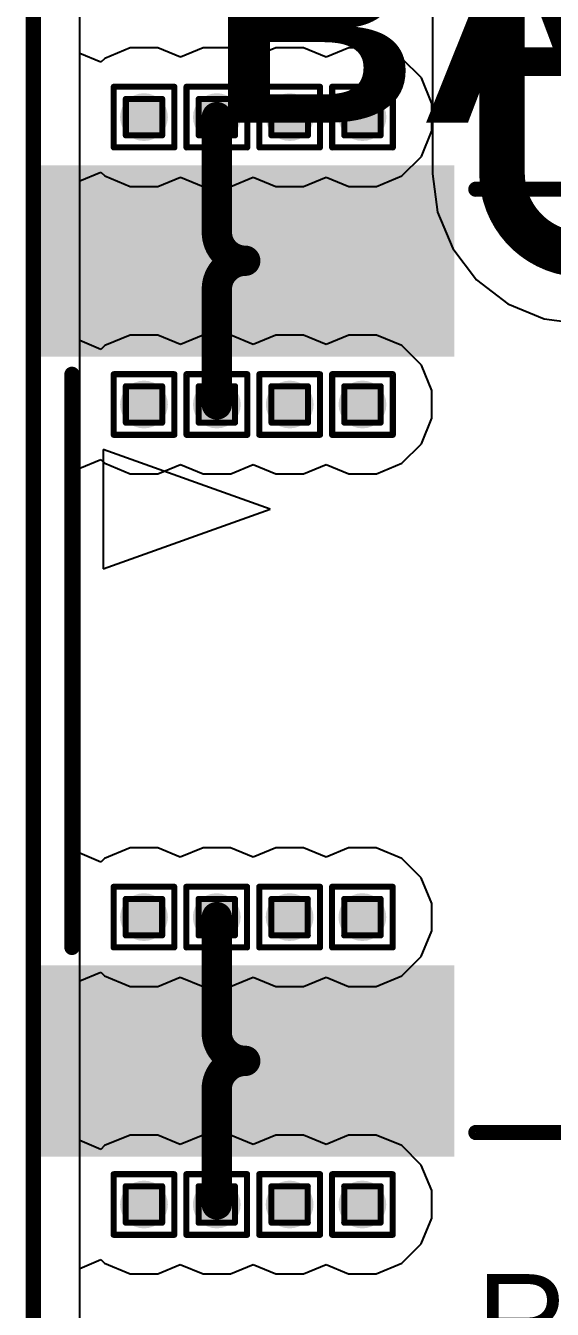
# Model space of a CAD drawing. Header units: inches. Extents: x -12 to 5357, y -8 to 5291.
# Drawn here: x -4.06 to 0.35, y 33.01 to 43.76 of the extents above; entities that cross this region are included whole.
import ezdxf

# ---------------------------------------------------------------- set-up
doc = ezdxf.new("R2010")
doc.units = ezdxf.units.IN
for name, color, linetype in [('Board Outline', 216, 'Continuous'), ('Bottom Layer', 5, 'Continuous'), ('Drill Drawing', 1, 'Continuous'), ('Ground', 16, 'Continuous'), ('Power', 76, 'Continuous'), ('Top Layer', 1, 'Continuous'), ('Top Overlay', 2, 'Continuous'), ('Top Paste', 8, 'Continuous'), ('Top Solder', 216, 'Continuous'), ('Via Holes', 16, 'Continuous')]:
    doc.layers.add(name, color=color, linetype=linetype)
doc.styles.add('Arial', font='', dxfattribs={"height": 0.2})
doc.styles.add('Arial Black_Bold', font='', dxfattribs={"height": 0.2})
doc.styles.get('Arial').set_extended_font_data('Arial')
doc.styles.get('Arial Black_Bold').set_extended_font_data('Arial Black', bold=True)

# ---------------------------------------------------------------- blocks, each defined once
blk = doc.blocks.new('S2B_PH_SM4_TB_LF__SN__73')
at = {"layer": 'Top Layer'}
for points in [[(-1.5, 4.825), (-0.5, 4.825), (-0.5, 1.025), (-1.5, 1.025)], [(0.5, 4.825), (1.5, 4.825), (1.5, 1.025), (0.5, 1.025)], [(-4.1, -1.225), (-2.6, -1.225), (-2.6, -4.625), (-4.1, -4.625)], [(2.6, -1.225), (4.1, -1.225), (4.1, -4.625), (2.6, -4.625)]]:
    blk.add_hatch(color=1, dxfattribs=at).paths.add_polyline_path(points)
at = {"layer": 'Top Paste'}
for points in [[(-1.5, 4.825), (-0.5, 4.825), (-0.5, 1.025), (-1.5, 1.025)], [(0.5, 4.825), (1.5, 4.825), (1.5, 1.025), (0.5, 1.025)], [(-4.1, -1.225), (-2.6, -1.225), (-2.6, -4.625), (-4.1, -4.625)], [(2.6, -1.225), (4.1, -1.225), (4.1, -4.625), (2.6, -4.625)]]:
    blk.add_hatch(color=8, dxfattribs=at).paths.add_polyline_path(points)
at = {"layer": 'Top Solder'}
for points in [[(-1.551, 4.876), (-0.449, 4.876), (-0.449, 0.974), (-1.551, 0.974)], [(0.449, 4.876), (1.551, 4.876), (1.551, 0.974), (0.449, 0.974)], [(-4.151, -1.174), (-2.549, -1.174), (-2.549, -4.676), (-4.151, -4.676)], [(2.549, -1.174), (4.151, -1.174), (4.151, -4.676), (2.549, -4.676)]]:
    blk.add_hatch(color=216, dxfattribs=at).paths.add_polyline_path(points)
at = {"layer": 'Top Overlay'}
for p, q in [((-1.27, -2.715), (-1.77, -4.115)), ((-0.77, -4.115), (-1.27, -2.715)), ((-1.77, -4.115), (-0.77, -4.115))]:
    blk.add_line(p, q, dxfattribs=at)
at = {"layer": 'Top Overlay', "const_width": 0.127}
for points in [[(-3.95, -0.994), (-3.95, 3.225)], [(-3, 3.224), (-3.95, 3.224)], [(-3, 1.649), (-3, 3.224)], [(3, 1.65), (3, 3.225)], [(3.95, 3.225), (3, 3.225)], [(3.95, -0.994), (3.95, 3.225)], [(-1.732, 1.649), (-3, 1.649)], [(0.269, 1.65), (-0.269, 1.65)], [(3, 1.65), (1.731, 1.65)], [(2.4, -4.375), (-2.4, -4.375)]]:
    blk.add_lwpolyline(points, dxfattribs=at)
at = {"layer": 'Top Overlay', "const_width": 0.0635}
for points in [[(-3.982, 3.225, 1), (-3.918, 3.225, 1)], [(-3.981, 3.224, 1), (-3.918, 3.224, 1)], [(-3.031, 3.224, 1), (-2.968, 3.224, 1)], [(-3.031, 3.224, 1), (-2.968, 3.224, 1)], [(2.968, 3.225, 1), (3.032, 3.225, 1)], [(2.968, 3.225, 1), (3.032, 3.225, 1)], [(3.918, 3.225, 1), (3.982, 3.225, 1)], [(3.918, 3.225, 1), (3.982, 3.225, 1)], [(-3.031, 1.649, 1), (-2.968, 1.649, 1)], [(-3.031, 1.649, 1), (-2.968, 1.649, 1)], [(-1.764, 1.649, 1), (-1.701, 1.649, 1)], [(-0.301, 1.65, 1), (-0.237, 1.65, 1)], [(0.237, 1.65, 1), (0.301, 1.65, 1)], [(1.699, 1.65, 1), (1.763, 1.65, 1)], [(2.968, 1.65, 1), (3.032, 1.65, 1)], [(2.968, 1.65, 1), (3.032, 1.65, 1)], [(-3.982, -0.994, 1), (-3.918, -0.994, 1)], [(3.918, -0.994, 1), (3.982, -0.994, 1)], [(-2.432, -4.375, 1), (-2.368, -4.375, 1)], [(2.368, -4.375, 1), (2.432, -4.375, 1)]]:
    blk.add_lwpolyline(points, format="xyb", close=True, dxfattribs=at)

msp = doc.modelspace()

# ---------------------------------------------------------------- hatches: boundary and pattern name
at = {"layer": 'Bottom Layer'}
h = msp.add_hatch(color=5, dxfattribs=at)
edge = h.paths.add_edge_path()
edge.add_arc((-3.073, 42.997), 0.2, 0, 360)
h = msp.add_hatch(color=5, dxfattribs=at)
edge = h.paths.add_edge_path()
edge.add_arc((-2.463, 42.997), 0.2, 0, 360)
h = msp.add_hatch(color=5, dxfattribs=at)
edge = h.paths.add_edge_path()
edge.add_arc((-1.853, 42.997), 0.2, 0, 360)
h = msp.add_hatch(color=5, dxfattribs=at)
edge = h.paths.add_edge_path()
edge.add_arc((-1.244, 42.997), 0.2, 0, 360)
h = msp.add_hatch(color=5, dxfattribs=at)
edge = h.paths.add_edge_path()
edge.add_arc((-3.073, 40.59), 0.2, 0, 360)
h = msp.add_hatch(color=5, dxfattribs=at)
edge = h.paths.add_edge_path()
edge.add_arc((-2.463, 40.59), 0.2, 0, 360)
h = msp.add_hatch(color=5, dxfattribs=at)
edge = h.paths.add_edge_path()
edge.add_arc((-1.853, 40.59), 0.2, 0, 360)
h = msp.add_hatch(color=5, dxfattribs=at)
edge = h.paths.add_edge_path()
edge.add_arc((-1.244, 40.59), 0.2, 0, 360)
h = msp.add_hatch(color=5, dxfattribs=at)
edge = h.paths.add_edge_path()
edge.add_arc((-3.073, 36.297), 0.2, 0, 360)
h = msp.add_hatch(color=5, dxfattribs=at)
edge = h.paths.add_edge_path()
edge.add_arc((-2.464, 36.297), 0.2, 0, 360)
h = msp.add_hatch(color=5, dxfattribs=at)
edge = h.paths.add_edge_path()
edge.add_arc((-1.854, 36.297), 0.2, 0, 360)
h = msp.add_hatch(color=5, dxfattribs=at)
edge = h.paths.add_edge_path()
edge.add_arc((-1.245, 36.297), 0.2, 0, 360)
h = msp.add_hatch(color=5, dxfattribs=at)
edge = h.paths.add_edge_path()
edge.add_arc((-3.073, 33.89), 0.2, 0, 360)
h = msp.add_hatch(color=5, dxfattribs=at)
edge = h.paths.add_edge_path()
edge.add_arc((-2.464, 33.89), 0.2, 0, 360)
h = msp.add_hatch(color=5, dxfattribs=at)
edge = h.paths.add_edge_path()
edge.add_arc((-1.854, 33.89), 0.2, 0, 360)
h = msp.add_hatch(color=5, dxfattribs=at)
edge = h.paths.add_edge_path()
edge.add_arc((-1.245, 33.89), 0.2, 0, 360)
at = {"layer": 'Ground'}
h = msp.add_hatch(color=16, dxfattribs=at)
edge = h.paths.add_edge_path()
edge.add_arc((-3.073, 42.997), 0.2, 0, 360)
h = msp.add_hatch(color=16, dxfattribs=at)
edge = h.paths.add_edge_path()
edge.add_arc((-2.463, 42.997), 0.2, 0, 360)
h = msp.add_hatch(color=16, dxfattribs=at)
edge = h.paths.add_edge_path()
edge.add_arc((-1.853, 42.997), 0.2, 0, 360)
h = msp.add_hatch(color=16, dxfattribs=at)
edge = h.paths.add_edge_path()
edge.add_arc((-1.244, 42.997), 0.2, 0, 360)
h = msp.add_hatch(color=16, dxfattribs=at)
edge = h.paths.add_edge_path()
edge.add_arc((-3.073, 40.59), 0.2, 0, 360)
h = msp.add_hatch(color=16, dxfattribs=at)
edge = h.paths.add_edge_path()
edge.add_arc((-2.463, 40.59), 0.2, 0, 360)
h = msp.add_hatch(color=16, dxfattribs=at)
edge = h.paths.add_edge_path()
edge.add_arc((-1.853, 40.59), 0.2, 0, 360)
h = msp.add_hatch(color=16, dxfattribs=at)
edge = h.paths.add_edge_path()
edge.add_arc((-1.244, 40.59), 0.2, 0, 360)
h = msp.add_hatch(color=16, dxfattribs=at)
edge = h.paths.add_edge_path()
edge.add_arc((-3.073, 36.297), 0.2, 0, 360)
h = msp.add_hatch(color=16, dxfattribs=at)
edge = h.paths.add_edge_path()
edge.add_arc((-2.464, 36.297), 0.2, 0, 360)
h = msp.add_hatch(color=16, dxfattribs=at)
edge = h.paths.add_edge_path()
edge.add_arc((-1.854, 36.297), 0.2, 0, 360)
h = msp.add_hatch(color=16, dxfattribs=at)
edge = h.paths.add_edge_path()
edge.add_arc((-1.245, 36.297), 0.2, 0, 360)
h = msp.add_hatch(color=16, dxfattribs=at)
edge = h.paths.add_edge_path()
edge.add_arc((-3.073, 33.89), 0.2, 0, 360)
h = msp.add_hatch(color=16, dxfattribs=at)
edge = h.paths.add_edge_path()
edge.add_arc((-2.464, 33.89), 0.2, 0, 360)
h = msp.add_hatch(color=16, dxfattribs=at)
edge = h.paths.add_edge_path()
edge.add_arc((-1.854, 33.89), 0.2, 0, 360)
h = msp.add_hatch(color=16, dxfattribs=at)
edge = h.paths.add_edge_path()
edge.add_arc((-1.245, 33.89), 0.2, 0, 360)
at = {"layer": 'Power'}
h = msp.add_hatch(color=76, dxfattribs=at)
edge = h.paths.add_edge_path()
edge.add_arc((-3.073, 42.997), 0.2, 0, 360)
h = msp.add_hatch(color=76, dxfattribs=at)
edge = h.paths.add_edge_path()
edge.add_arc((-2.463, 42.997), 0.2, 0, 360)
h = msp.add_hatch(color=76, dxfattribs=at)
edge = h.paths.add_edge_path()
edge.add_arc((-1.853, 42.997), 0.2, 0, 360)
h = msp.add_hatch(color=76, dxfattribs=at)
edge = h.paths.add_edge_path()
edge.add_arc((-1.244, 42.997), 0.2, 0, 360)
h = msp.add_hatch(color=76, dxfattribs=at)
edge = h.paths.add_edge_path()
edge.add_arc((-3.073, 40.59), 0.2, 0, 360)
h = msp.add_hatch(color=76, dxfattribs=at)
edge = h.paths.add_edge_path()
edge.add_arc((-2.463, 40.59), 0.2, 0, 360)
h = msp.add_hatch(color=76, dxfattribs=at)
edge = h.paths.add_edge_path()
edge.add_arc((-1.853, 40.59), 0.2, 0, 360)
h = msp.add_hatch(color=76, dxfattribs=at)
edge = h.paths.add_edge_path()
edge.add_arc((-1.244, 40.59), 0.2, 0, 360)
h = msp.add_hatch(color=76, dxfattribs=at)
edge = h.paths.add_edge_path()
edge.add_arc((-3.073, 36.297), 0.2, 0, 360)
h = msp.add_hatch(color=76, dxfattribs=at)
edge = h.paths.add_edge_path()
edge.add_arc((-2.464, 36.297), 0.2, 0, 360)
h = msp.add_hatch(color=76, dxfattribs=at)
edge = h.paths.add_edge_path()
edge.add_arc((-1.854, 36.297), 0.2, 0, 360)
h = msp.add_hatch(color=76, dxfattribs=at)
edge = h.paths.add_edge_path()
edge.add_arc((-1.245, 36.297), 0.2, 0, 360)
h = msp.add_hatch(color=76, dxfattribs=at)
edge = h.paths.add_edge_path()
edge.add_arc((-3.073, 33.89), 0.2, 0, 360)
h = msp.add_hatch(color=76, dxfattribs=at)
edge = h.paths.add_edge_path()
edge.add_arc((-2.464, 33.89), 0.2, 0, 360)
h = msp.add_hatch(color=76, dxfattribs=at)
edge = h.paths.add_edge_path()
edge.add_arc((-1.854, 33.89), 0.2, 0, 360)
h = msp.add_hatch(color=76, dxfattribs=at)
edge = h.paths.add_edge_path()
edge.add_arc((-1.245, 33.89), 0.2, 0, 360)
at = {"layer": 'Top Layer'}
h = msp.add_hatch(color=1, dxfattribs=at)
edge = h.paths.add_edge_path()
edge.add_arc((-3.073, 42.997), 0.2, 0, 360)
h = msp.add_hatch(color=1, dxfattribs=at)
edge = h.paths.add_edge_path()
edge.add_arc((-2.463, 42.997), 0.2, 0, 360)
h = msp.add_hatch(color=1, dxfattribs=at)
edge = h.paths.add_edge_path()
edge.add_arc((-1.853, 42.997), 0.2, 0, 360)
h = msp.add_hatch(color=1, dxfattribs=at)
edge = h.paths.add_edge_path()
edge.add_arc((-1.244, 42.997), 0.2, 0, 360)
h = msp.add_hatch(color=1, dxfattribs=at)
edge = h.paths.add_edge_path()
edge.add_arc((-3.073, 40.59), 0.2, 0, 360)
h = msp.add_hatch(color=1, dxfattribs=at)
edge = h.paths.add_edge_path()
edge.add_arc((-2.463, 40.59), 0.2, 0, 360)
h = msp.add_hatch(color=1, dxfattribs=at)
edge = h.paths.add_edge_path()
edge.add_arc((-1.853, 40.59), 0.2, 0, 360)
h = msp.add_hatch(color=1, dxfattribs=at)
edge = h.paths.add_edge_path()
edge.add_arc((-1.244, 40.59), 0.2, 0, 360)
h = msp.add_hatch(color=1, dxfattribs=at)
edge = h.paths.add_edge_path()
edge.add_arc((-3.073, 36.297), 0.2, 0, 360)
h = msp.add_hatch(color=1, dxfattribs=at)
edge = h.paths.add_edge_path()
edge.add_arc((-2.464, 36.297), 0.2, 0, 360)
h = msp.add_hatch(color=1, dxfattribs=at)
edge = h.paths.add_edge_path()
edge.add_arc((-1.854, 36.297), 0.2, 0, 360)
h = msp.add_hatch(color=1, dxfattribs=at)
edge = h.paths.add_edge_path()
edge.add_arc((-1.245, 36.297), 0.2, 0, 360)
h = msp.add_hatch(color=1, dxfattribs=at)
edge = h.paths.add_edge_path()
edge.add_arc((-3.073, 33.89), 0.2, 0, 360)
h = msp.add_hatch(color=1, dxfattribs=at)
edge = h.paths.add_edge_path()
edge.add_arc((-2.464, 33.89), 0.2, 0, 360)
h = msp.add_hatch(color=1, dxfattribs=at)
edge = h.paths.add_edge_path()
edge.add_arc((-1.854, 33.89), 0.2, 0, 360)
h = msp.add_hatch(color=1, dxfattribs=at)
edge = h.paths.add_edge_path()
edge.add_arc((-1.245, 33.89), 0.2, 0, 360)
at = {"layer": 'Via Holes'}
h = msp.add_hatch(color=7, dxfattribs=at)
edge = h.paths.add_edge_path()
edge.add_arc((-3.073, 42.997), 0.1, 0, 360)
h = msp.add_hatch(color=7, dxfattribs=at)
edge = h.paths.add_edge_path()
edge.add_arc((-2.463, 42.997), 0.1, 0, 360)
h = msp.add_hatch(color=7, dxfattribs=at)
edge = h.paths.add_edge_path()
edge.add_arc((-1.853, 42.997), 0.1, 0, 360)
h = msp.add_hatch(color=7, dxfattribs=at)
edge = h.paths.add_edge_path()
edge.add_arc((-1.244, 42.997), 0.1, 0, 360)
h = msp.add_hatch(color=7, dxfattribs=at)
edge = h.paths.add_edge_path()
edge.add_arc((-3.073, 40.59), 0.1, 0, 360)
h = msp.add_hatch(color=7, dxfattribs=at)
edge = h.paths.add_edge_path()
edge.add_arc((-2.463, 40.59), 0.1, 0, 360)
h = msp.add_hatch(color=7, dxfattribs=at)
edge = h.paths.add_edge_path()
edge.add_arc((-1.853, 40.59), 0.1, 0, 360)
h = msp.add_hatch(color=7, dxfattribs=at)
edge = h.paths.add_edge_path()
edge.add_arc((-1.244, 40.59), 0.1, 0, 360)
h = msp.add_hatch(color=7, dxfattribs=at)
edge = h.paths.add_edge_path()
edge.add_arc((-3.073, 36.297), 0.1, 0, 360)
h = msp.add_hatch(color=7, dxfattribs=at)
edge = h.paths.add_edge_path()
edge.add_arc((-2.464, 36.297), 0.1, 0, 360)
h = msp.add_hatch(color=7, dxfattribs=at)
edge = h.paths.add_edge_path()
edge.add_arc((-1.854, 36.297), 0.1, 0, 360)
h = msp.add_hatch(color=7, dxfattribs=at)
edge = h.paths.add_edge_path()
edge.add_arc((-1.245, 36.297), 0.1, 0, 360)
h = msp.add_hatch(color=7, dxfattribs=at)
edge = h.paths.add_edge_path()
edge.add_arc((-3.073, 33.89), 0.1, 0, 360)
h = msp.add_hatch(color=7, dxfattribs=at)
edge = h.paths.add_edge_path()
edge.add_arc((-2.464, 33.89), 0.1, 0, 360)
h = msp.add_hatch(color=7, dxfattribs=at)
edge = h.paths.add_edge_path()
edge.add_arc((-1.854, 33.89), 0.1, 0, 360)
h = msp.add_hatch(color=7, dxfattribs=at)
edge = h.paths.add_edge_path()
edge.add_arc((-1.245, 33.89), 0.1, 0, 360)

# ---------------------------------------------------------------- linework, layer by layer
at = {"layer": 'Board Outline', "const_width": 0.127}
msp.add_lwpolyline([(-4, -1.46), (-4, 55.438)], dxfattribs=at)
at = {"layer": 'Bottom Layer'}
for p, q in [((-3.611, 30.663), (-3.611, 55.438)), ((-0.659, 44.401), (-0.659, 42.527)), ((-0.659, 42.527), (-0.658, 42.521)), ((-0.658, 42.521), (-0.615, 42.2)), ((-0.615, 42.2), (-0.489, 41.896)), ((-0.489, 41.896), (-0.289, 41.635)), ((-0.289, 41.635), (-0.027, 41.434)), ((-0.027, 41.434), (0.277, 41.308)), ((0.277, 41.308), (0.598, 41.266))]:
    msp.add_line(p, q, dxfattribs=at)
at = {"layer": 'Bottom Layer', "const_width": 0.381}
msp.add_lwpolyline([(-0.076, 42.527), (-0.076, 46.419)], dxfattribs=at)
at = {"layer": 'Bottom Layer', "const_width": 0.191}
msp.add_lwpolyline([(-0.171, 42.527, 1), (0.019, 42.527, 1)], format="xyb", close=True, dxfattribs=at)
msp.add_lwpolyline([(-0.171, 42.527, 1), (0.019, 42.527, 1)], format="xyb", close=True, dxfattribs=at)
at = {"layer": 'Bottom Layer', "const_width": 0.381}
msp.add_lwpolyline([(0.604, 41.847, -0.414214), (-0.076, 42.527)], format="xyb", dxfattribs=at)
at = {"layer": 'Drill Drawing', "const_width": 0.0508}
for points in [[(-3.327, 43.251), (-2.819, 43.251)], [(-3.327, 42.743), (-3.327, 43.251)], [(-2.819, 42.743), (-2.819, 43.251)], [(-2.717, 43.251), (-2.209, 43.251)], [(-2.717, 42.743), (-2.717, 43.251)], [(-2.209, 42.743), (-2.209, 43.251)], [(-2.107, 43.251), (-1.599, 43.251)], [(-2.107, 42.743), (-2.107, 43.251)], [(-1.599, 42.743), (-1.599, 43.251)], [(-1.498, 43.251), (-0.99, 43.251)], [(-1.498, 42.743), (-1.498, 43.251)], [(-0.99, 42.743), (-0.99, 43.251)], [(-3.225, 43.149), (-2.92, 43.149)], [(-3.225, 42.844), (-3.225, 43.149)], [(-2.92, 42.844), (-2.92, 43.149)], [(-2.615, 43.149), (-2.311, 43.149)], [(-2.615, 42.844), (-2.615, 43.149)], [(-2.311, 42.844), (-2.311, 43.149)], [(-2.006, 43.149), (-1.701, 43.149)], [(-2.006, 42.844), (-2.006, 43.149)], [(-1.701, 42.844), (-1.701, 43.149)], [(-1.396, 43.149), (-1.091, 43.149)], [(-1.396, 42.844), (-1.396, 43.149)], [(-1.091, 42.844), (-1.091, 43.149)], [(-3.225, 42.844), (-2.92, 42.844)], [(-2.615, 42.844), (-2.311, 42.844)], [(-2.006, 42.844), (-1.701, 42.844)], [(-1.396, 42.844), (-1.091, 42.844)], [(-3.327, 42.743), (-2.819, 42.743)], [(-2.717, 42.743), (-2.209, 42.743)], [(-2.107, 42.743), (-1.599, 42.743)], [(-1.498, 42.743), (-0.99, 42.743)], [(-3.327, 40.844), (-2.819, 40.844)], [(-3.327, 40.336), (-3.327, 40.844)], [(-2.819, 40.336), (-2.819, 40.844)], [(-2.717, 40.844), (-2.209, 40.844)], [(-2.717, 40.336), (-2.717, 40.844)], [(-2.209, 40.336), (-2.209, 40.844)], [(-2.107, 40.844), (-1.599, 40.844)], [(-2.107, 40.336), (-2.107, 40.844)], [(-1.599, 40.336), (-1.599, 40.844)], [(-1.498, 40.844), (-0.99, 40.844)], [(-1.498, 40.336), (-1.498, 40.844)], [(-0.99, 40.336), (-0.99, 40.844)], [(-3.225, 40.743), (-2.92, 40.743)], [(-3.225, 40.438), (-3.225, 40.743)], [(-2.92, 40.438), (-2.92, 40.743)], [(-2.615, 40.743), (-2.311, 40.743)], [(-2.615, 40.438), (-2.615, 40.743)], [(-2.311, 40.438), (-2.311, 40.743)], [(-2.006, 40.743), (-1.701, 40.743)], [(-2.006, 40.438), (-2.006, 40.743)], [(-1.701, 40.438), (-1.701, 40.743)], [(-1.396, 40.743), (-1.091, 40.743)], [(-1.396, 40.438), (-1.396, 40.743)], [(-1.091, 40.438), (-1.091, 40.743)], [(-3.225, 40.438), (-2.92, 40.438)], [(-2.615, 40.438), (-2.311, 40.438)], [(-2.006, 40.438), (-1.701, 40.438)], [(-1.396, 40.438), (-1.091, 40.438)], [(-3.327, 40.336), (-2.819, 40.336)], [(-2.717, 40.336), (-2.209, 40.336)], [(-2.107, 40.336), (-1.599, 40.336)], [(-1.498, 40.336), (-0.99, 40.336)], [(-3.327, 36.551), (-2.819, 36.551)], [(-3.327, 36.043), (-3.327, 36.551)], [(-2.819, 36.043), (-2.819, 36.551)], [(-2.718, 36.551), (-2.21, 36.551)], [(-2.718, 36.043), (-2.718, 36.551)], [(-2.21, 36.043), (-2.21, 36.551)], [(-2.108, 36.551), (-1.6, 36.551)], [(-2.108, 36.043), (-2.108, 36.551)], [(-1.6, 36.043), (-1.6, 36.551)], [(-1.499, 36.551), (-0.991, 36.551)], [(-1.499, 36.043), (-1.499, 36.551)], [(-0.991, 36.043), (-0.991, 36.551)], [(-3.226, 36.449), (-2.921, 36.449)], [(-3.226, 36.144), (-3.226, 36.449)], [(-2.921, 36.144), (-2.921, 36.449)], [(-2.616, 36.449), (-2.311, 36.449)], [(-2.616, 36.144), (-2.616, 36.449)], [(-2.311, 36.144), (-2.311, 36.449)], [(-2.007, 36.449), (-1.702, 36.449)], [(-2.007, 36.144), (-2.007, 36.449)], [(-1.702, 36.144), (-1.702, 36.449)], [(-1.397, 36.449), (-1.092, 36.449)], [(-1.397, 36.144), (-1.397, 36.449)], [(-1.092, 36.144), (-1.092, 36.449)], [(-3.226, 36.144), (-2.921, 36.144)], [(-2.616, 36.144), (-2.311, 36.144)], [(-2.007, 36.144), (-1.702, 36.144)], [(-1.397, 36.144), (-1.092, 36.144)], [(-3.327, 36.043), (-2.819, 36.043)], [(-2.718, 36.043), (-2.21, 36.043)], [(-2.108, 36.043), (-1.6, 36.043)], [(-1.499, 36.043), (-0.991, 36.043)], [(-3.327, 34.144), (-2.819, 34.144)], [(-3.327, 33.636), (-3.327, 34.144)], [(-2.819, 33.636), (-2.819, 34.144)], [(-2.718, 34.144), (-2.21, 34.144)], [(-2.718, 33.636), (-2.718, 34.144)], [(-2.21, 33.636), (-2.21, 34.144)], [(-2.108, 34.144), (-1.6, 34.144)], [(-2.108, 33.636), (-2.108, 34.144)], [(-1.6, 33.636), (-1.6, 34.144)], [(-1.499, 34.144), (-0.991, 34.144)], [(-1.499, 33.636), (-1.499, 34.144)], [(-0.991, 33.636), (-0.991, 34.144)], [(-3.226, 34.043), (-2.921, 34.043)], [(-3.226, 33.738), (-3.226, 34.043)], [(-2.921, 33.738), (-2.921, 34.043)], [(-2.616, 34.043), (-2.311, 34.043)], [(-2.616, 33.738), (-2.616, 34.043)], [(-2.311, 33.738), (-2.311, 34.043)], [(-2.007, 34.043), (-1.702, 34.043)], [(-2.007, 33.738), (-2.007, 34.043)], [(-1.702, 33.738), (-1.702, 34.043)], [(-1.397, 34.043), (-1.092, 34.043)], [(-1.397, 33.738), (-1.397, 34.043)], [(-1.092, 33.738), (-1.092, 34.043)], [(-3.226, 33.738), (-2.921, 33.738)], [(-2.616, 33.738), (-2.311, 33.738)], [(-2.007, 33.738), (-1.702, 33.738)], [(-1.397, 33.738), (-1.092, 33.738)], [(-3.327, 33.636), (-2.819, 33.636)], [(-2.718, 33.636), (-2.21, 33.636)], [(-2.108, 33.636), (-1.6, 33.636)], [(-1.499, 33.636), (-0.991, 33.636)]]:
    msp.add_lwpolyline(points, dxfattribs=at)
at = {"layer": 'Drill Drawing', "const_width": 0.0254}
for points in [[(-3.339, 43.251, 1), (-3.314, 43.251, 1)], [(-3.339, 43.251, 1), (-3.314, 43.251, 1)], [(-2.831, 43.251, 1), (-2.806, 43.251, 1)], [(-2.831, 43.251, 1), (-2.806, 43.251, 1)], [(-2.73, 43.251, 1), (-2.704, 43.251, 1)], [(-2.73, 43.251, 1), (-2.704, 43.251, 1)], [(-2.222, 43.251, 1), (-2.196, 43.251, 1)], [(-2.222, 43.251, 1), (-2.196, 43.251, 1)], [(-2.12, 43.251, 1), (-2.095, 43.251, 1)], [(-2.12, 43.251, 1), (-2.095, 43.251, 1)], [(-1.612, 43.251, 1), (-1.587, 43.251, 1)], [(-1.612, 43.251, 1), (-1.587, 43.251, 1)], [(-1.511, 43.251, 1), (-1.485, 43.251, 1)], [(-1.511, 43.251, 1), (-1.485, 43.251, 1)], [(-1.003, 43.251, 1), (-0.977, 43.251, 1)], [(-1.003, 43.251, 1), (-0.977, 43.251, 1)], [(-3.238, 43.149, 1), (-3.212, 43.149, 1)], [(-3.238, 43.149, 1), (-3.212, 43.149, 1)], [(-2.933, 43.149, 1), (-2.908, 43.149, 1)], [(-2.933, 43.149, 1), (-2.908, 43.149, 1)], [(-2.628, 43.149, 1), (-2.603, 43.149, 1)], [(-2.628, 43.149, 1), (-2.603, 43.149, 1)], [(-2.323, 43.149, 1), (-2.298, 43.149, 1)], [(-2.323, 43.149, 1), (-2.298, 43.149, 1)], [(-2.019, 43.149, 1), (-1.993, 43.149, 1)], [(-2.019, 43.149, 1), (-1.993, 43.149, 1)], [(-1.714, 43.149, 1), (-1.688, 43.149, 1)], [(-1.714, 43.149, 1), (-1.688, 43.149, 1)], [(-1.409, 43.149, 1), (-1.384, 43.149, 1)], [(-1.409, 43.149, 1), (-1.384, 43.149, 1)], [(-1.104, 43.149, 1), (-1.079, 43.149, 1)], [(-1.104, 43.149, 1), (-1.079, 43.149, 1)], [(-3.238, 42.844, 1), (-3.212, 42.844, 1)], [(-3.238, 42.844, 1), (-3.212, 42.844, 1)], [(-2.933, 42.844, 1), (-2.908, 42.844, 1)], [(-2.933, 42.844, 1), (-2.908, 42.844, 1)], [(-2.628, 42.844, 1), (-2.603, 42.844, 1)], [(-2.628, 42.844, 1), (-2.603, 42.844, 1)], [(-2.323, 42.844, 1), (-2.298, 42.844, 1)], [(-2.323, 42.844, 1), (-2.298, 42.844, 1)], [(-2.019, 42.844, 1), (-1.993, 42.844, 1)], [(-2.019, 42.844, 1), (-1.993, 42.844, 1)], [(-1.714, 42.844, 1), (-1.688, 42.844, 1)], [(-1.714, 42.844, 1), (-1.688, 42.844, 1)], [(-1.409, 42.844, 1), (-1.384, 42.844, 1)], [(-1.409, 42.844, 1), (-1.384, 42.844, 1)], [(-1.104, 42.844, 1), (-1.079, 42.844, 1)], [(-1.104, 42.844, 1), (-1.079, 42.844, 1)], [(-3.339, 42.743, 1), (-3.314, 42.743, 1)], [(-3.339, 42.743, 1), (-3.314, 42.743, 1)], [(-2.831, 42.743, 1), (-2.806, 42.743, 1)], [(-2.831, 42.743, 1), (-2.806, 42.743, 1)], [(-2.73, 42.743, 1), (-2.704, 42.743, 1)], [(-2.73, 42.743, 1), (-2.704, 42.743, 1)], [(-2.222, 42.743, 1), (-2.196, 42.743, 1)], [(-2.222, 42.743, 1), (-2.196, 42.743, 1)], [(-2.12, 42.743, 1), (-2.095, 42.743, 1)], [(-2.12, 42.743, 1), (-2.095, 42.743, 1)], [(-1.612, 42.743, 1), (-1.587, 42.743, 1)], [(-1.612, 42.743, 1), (-1.587, 42.743, 1)], [(-1.511, 42.743, 1), (-1.485, 42.743, 1)], [(-1.511, 42.743, 1), (-1.485, 42.743, 1)], [(-1.003, 42.743, 1), (-0.977, 42.743, 1)], [(-1.003, 42.743, 1), (-0.977, 42.743, 1)], [(-3.339, 40.844, 1), (-3.314, 40.844, 1)], [(-3.339, 40.844, 1), (-3.314, 40.844, 1)], [(-2.831, 40.844, 1), (-2.806, 40.844, 1)], [(-2.831, 40.844, 1), (-2.806, 40.844, 1)], [(-2.73, 40.844, 1), (-2.704, 40.844, 1)], [(-2.73, 40.844, 1), (-2.704, 40.844, 1)], [(-2.222, 40.844, 1), (-2.196, 40.844, 1)], [(-2.222, 40.844, 1), (-2.196, 40.844, 1)], [(-2.12, 40.844, 1), (-2.095, 40.844, 1)], [(-2.12, 40.844, 1), (-2.095, 40.844, 1)], [(-1.612, 40.844, 1), (-1.587, 40.844, 1)], [(-1.612, 40.844, 1), (-1.587, 40.844, 1)], [(-1.511, 40.844, 1), (-1.485, 40.844, 1)], [(-1.511, 40.844, 1), (-1.485, 40.844, 1)], [(-1.003, 40.844, 1), (-0.977, 40.844, 1)], [(-1.003, 40.844, 1), (-0.977, 40.844, 1)], [(-3.238, 40.743, 1), (-3.212, 40.743, 1)], [(-3.238, 40.743, 1), (-3.212, 40.743, 1)], [(-2.933, 40.743, 1), (-2.908, 40.743, 1)], [(-2.933, 40.743, 1), (-2.908, 40.743, 1)], [(-2.628, 40.743, 1), (-2.603, 40.743, 1)], [(-2.628, 40.743, 1), (-2.603, 40.743, 1)], [(-2.323, 40.743, 1), (-2.298, 40.743, 1)], [(-2.323, 40.743, 1), (-2.298, 40.743, 1)], [(-2.019, 40.743, 1), (-1.993, 40.743, 1)], [(-2.019, 40.743, 1), (-1.993, 40.743, 1)], [(-1.714, 40.743, 1), (-1.688, 40.743, 1)], [(-1.714, 40.743, 1), (-1.688, 40.743, 1)], [(-1.409, 40.743, 1), (-1.384, 40.743, 1)], [(-1.409, 40.743, 1), (-1.384, 40.743, 1)], [(-1.104, 40.743, 1), (-1.079, 40.743, 1)], [(-1.104, 40.743, 1), (-1.079, 40.743, 1)], [(-3.238, 40.438, 1), (-3.212, 40.438, 1)], [(-3.238, 40.438, 1), (-3.212, 40.438, 1)], [(-2.933, 40.438, 1), (-2.908, 40.438, 1)], [(-2.933, 40.438, 1), (-2.908, 40.438, 1)], [(-2.628, 40.438, 1), (-2.603, 40.438, 1)], [(-2.628, 40.438, 1), (-2.603, 40.438, 1)], [(-2.323, 40.438, 1), (-2.298, 40.438, 1)], [(-2.323, 40.438, 1), (-2.298, 40.438, 1)], [(-2.019, 40.438, 1), (-1.993, 40.438, 1)], [(-2.019, 40.438, 1), (-1.993, 40.438, 1)], [(-1.714, 40.438, 1), (-1.688, 40.438, 1)], [(-1.714, 40.438, 1), (-1.688, 40.438, 1)], [(-1.409, 40.438, 1), (-1.384, 40.438, 1)], [(-1.409, 40.438, 1), (-1.384, 40.438, 1)], [(-1.104, 40.438, 1), (-1.079, 40.438, 1)], [(-1.104, 40.438, 1), (-1.079, 40.438, 1)], [(-3.339, 40.336, 1), (-3.314, 40.336, 1)], [(-3.339, 40.336, 1), (-3.314, 40.336, 1)], [(-2.831, 40.336, 1), (-2.806, 40.336, 1)], [(-2.831, 40.336, 1), (-2.806, 40.336, 1)], [(-2.73, 40.336, 1), (-2.704, 40.336, 1)], [(-2.73, 40.336, 1), (-2.704, 40.336, 1)], [(-2.222, 40.336, 1), (-2.196, 40.336, 1)], [(-2.222, 40.336, 1), (-2.196, 40.336, 1)], [(-2.12, 40.336, 1), (-2.095, 40.336, 1)], [(-2.12, 40.336, 1), (-2.095, 40.336, 1)], [(-1.612, 40.336, 1), (-1.587, 40.336, 1)], [(-1.612, 40.336, 1), (-1.587, 40.336, 1)], [(-1.511, 40.336, 1), (-1.485, 40.336, 1)], [(-1.511, 40.336, 1), (-1.485, 40.336, 1)], [(-1.003, 40.336, 1), (-0.977, 40.336, 1)], [(-1.003, 40.336, 1), (-0.977, 40.336, 1)], [(-3.34, 36.551, 1), (-3.315, 36.551, 1)], [(-3.34, 36.551, 1), (-3.315, 36.551, 1)], [(-2.832, 36.551, 1), (-2.807, 36.551, 1)], [(-2.832, 36.551, 1), (-2.807, 36.551, 1)], [(-2.731, 36.551, 1), (-2.705, 36.551, 1)], [(-2.731, 36.551, 1), (-2.705, 36.551, 1)], [(-2.223, 36.551, 1), (-2.197, 36.551, 1)], [(-2.223, 36.551, 1), (-2.197, 36.551, 1)], [(-2.121, 36.551, 1), (-2.095, 36.551, 1)], [(-2.121, 36.551, 1), (-2.095, 36.551, 1)], [(-1.613, 36.551, 1), (-1.587, 36.551, 1)], [(-1.613, 36.551, 1), (-1.587, 36.551, 1)], [(-1.511, 36.551, 1), (-1.486, 36.551, 1)], [(-1.511, 36.551, 1), (-1.486, 36.551, 1)], [(-1.003, 36.551, 1), (-0.978, 36.551, 1)], [(-1.003, 36.551, 1), (-0.978, 36.551, 1)], [(-3.239, 36.449, 1), (-3.213, 36.449, 1)], [(-3.239, 36.449, 1), (-3.213, 36.449, 1)], [(-2.934, 36.449, 1), (-2.908, 36.449, 1)], [(-2.934, 36.449, 1), (-2.908, 36.449, 1)], [(-2.629, 36.449, 1), (-2.603, 36.449, 1)], [(-2.629, 36.449, 1), (-2.603, 36.449, 1)], [(-2.324, 36.449, 1), (-2.299, 36.449, 1)], [(-2.324, 36.449, 1), (-2.299, 36.449, 1)], [(-2.019, 36.449, 1), (-1.994, 36.449, 1)], [(-2.019, 36.449, 1), (-1.994, 36.449, 1)], [(-1.714, 36.449, 1), (-1.689, 36.449, 1)], [(-1.714, 36.449, 1), (-1.689, 36.449, 1)], [(-1.41, 36.449, 1), (-1.384, 36.449, 1)], [(-1.41, 36.449, 1), (-1.384, 36.449, 1)], [(-1.105, 36.449, 1), (-1.079, 36.449, 1)], [(-1.105, 36.449, 1), (-1.079, 36.449, 1)], [(-3.239, 36.144, 1), (-3.213, 36.144, 1)], [(-3.239, 36.144, 1), (-3.213, 36.144, 1)], [(-2.934, 36.144, 1), (-2.908, 36.144, 1)], [(-2.934, 36.144, 1), (-2.908, 36.144, 1)], [(-2.629, 36.144, 1), (-2.603, 36.144, 1)], [(-2.629, 36.144, 1), (-2.603, 36.144, 1)], [(-2.324, 36.144, 1), (-2.299, 36.144, 1)], [(-2.324, 36.144, 1), (-2.299, 36.144, 1)], [(-2.019, 36.144, 1), (-1.994, 36.144, 1)], [(-2.019, 36.144, 1), (-1.994, 36.144, 1)], [(-1.714, 36.144, 1), (-1.689, 36.144, 1)], [(-1.714, 36.144, 1), (-1.689, 36.144, 1)], [(-1.41, 36.144, 1), (-1.384, 36.144, 1)], [(-1.41, 36.144, 1), (-1.384, 36.144, 1)], [(-1.105, 36.144, 1), (-1.079, 36.144, 1)], [(-1.105, 36.144, 1), (-1.079, 36.144, 1)], [(-3.34, 36.043, 1), (-3.315, 36.043, 1)], [(-3.34, 36.043, 1), (-3.315, 36.043, 1)], [(-2.832, 36.043, 1), (-2.807, 36.043, 1)], [(-2.832, 36.043, 1), (-2.807, 36.043, 1)], [(-2.731, 36.043, 1), (-2.705, 36.043, 1)], [(-2.731, 36.043, 1), (-2.705, 36.043, 1)], [(-2.223, 36.043, 1), (-2.197, 36.043, 1)], [(-2.223, 36.043, 1), (-2.197, 36.043, 1)], [(-2.121, 36.043, 1), (-2.095, 36.043, 1)], [(-2.121, 36.043, 1), (-2.095, 36.043, 1)], [(-1.613, 36.043, 1), (-1.587, 36.043, 1)], [(-1.613, 36.043, 1), (-1.587, 36.043, 1)], [(-1.511, 36.043, 1), (-1.486, 36.043, 1)], [(-1.511, 36.043, 1), (-1.486, 36.043, 1)], [(-1.003, 36.043, 1), (-0.978, 36.043, 1)], [(-1.003, 36.043, 1), (-0.978, 36.043, 1)], [(-3.34, 34.144, 1), (-3.315, 34.144, 1)], [(-3.34, 34.144, 1), (-3.315, 34.144, 1)], [(-2.832, 34.144, 1), (-2.807, 34.144, 1)], [(-2.832, 34.144, 1), (-2.807, 34.144, 1)], [(-2.731, 34.144, 1), (-2.705, 34.144, 1)], [(-2.731, 34.144, 1), (-2.705, 34.144, 1)], [(-2.223, 34.144, 1), (-2.197, 34.144, 1)], [(-2.223, 34.144, 1), (-2.197, 34.144, 1)], [(-2.121, 34.144, 1), (-2.095, 34.144, 1)], [(-2.121, 34.144, 1), (-2.095, 34.144, 1)], [(-1.613, 34.144, 1), (-1.587, 34.144, 1)], [(-1.613, 34.144, 1), (-1.587, 34.144, 1)], [(-1.511, 34.144, 1), (-1.486, 34.144, 1)], [(-1.511, 34.144, 1), (-1.486, 34.144, 1)], [(-1.003, 34.144, 1), (-0.978, 34.144, 1)], [(-1.003, 34.144, 1), (-0.978, 34.144, 1)], [(-3.239, 34.043, 1), (-3.213, 34.043, 1)], [(-3.239, 34.043, 1), (-3.213, 34.043, 1)], [(-2.934, 34.043, 1), (-2.908, 34.043, 1)], [(-2.934, 34.043, 1), (-2.908, 34.043, 1)], [(-2.629, 34.043, 1), (-2.603, 34.043, 1)], [(-2.629, 34.043, 1), (-2.603, 34.043, 1)], [(-2.324, 34.043, 1), (-2.299, 34.043, 1)], [(-2.324, 34.043, 1), (-2.299, 34.043, 1)], [(-2.019, 34.043, 1), (-1.994, 34.043, 1)], [(-2.019, 34.043, 1), (-1.994, 34.043, 1)], [(-1.714, 34.043, 1), (-1.689, 34.043, 1)], [(-1.714, 34.043, 1), (-1.689, 34.043, 1)], [(-1.41, 34.043, 1), (-1.384, 34.043, 1)], [(-1.41, 34.043, 1), (-1.384, 34.043, 1)], [(-1.105, 34.043, 1), (-1.079, 34.043, 1)], [(-1.105, 34.043, 1), (-1.079, 34.043, 1)], [(-3.239, 33.738, 1), (-3.213, 33.738, 1)], [(-3.239, 33.738, 1), (-3.213, 33.738, 1)], [(-2.934, 33.738, 1), (-2.908, 33.738, 1)], [(-2.934, 33.738, 1), (-2.908, 33.738, 1)], [(-2.629, 33.738, 1), (-2.603, 33.738, 1)], [(-2.629, 33.738, 1), (-2.603, 33.738, 1)], [(-2.324, 33.738, 1), (-2.299, 33.738, 1)], [(-2.324, 33.738, 1), (-2.299, 33.738, 1)], [(-2.019, 33.738, 1), (-1.994, 33.738, 1)], [(-2.019, 33.738, 1), (-1.994, 33.738, 1)], [(-1.714, 33.738, 1), (-1.689, 33.738, 1)], [(-1.714, 33.738, 1), (-1.689, 33.738, 1)], [(-1.41, 33.738, 1), (-1.384, 33.738, 1)], [(-1.41, 33.738, 1), (-1.384, 33.738, 1)], [(-1.105, 33.738, 1), (-1.079, 33.738, 1)], [(-1.105, 33.738, 1), (-1.079, 33.738, 1)], [(-3.34, 33.636, 1), (-3.315, 33.636, 1)], [(-3.34, 33.636, 1), (-3.315, 33.636, 1)], [(-2.832, 33.636, 1), (-2.807, 33.636, 1)], [(-2.832, 33.636, 1), (-2.807, 33.636, 1)], [(-2.731, 33.636, 1), (-2.705, 33.636, 1)], [(-2.731, 33.636, 1), (-2.705, 33.636, 1)], [(-2.223, 33.636, 1), (-2.197, 33.636, 1)], [(-2.223, 33.636, 1), (-2.197, 33.636, 1)], [(-2.121, 33.636, 1), (-2.095, 33.636, 1)], [(-2.121, 33.636, 1), (-2.095, 33.636, 1)], [(-1.613, 33.636, 1), (-1.587, 33.636, 1)], [(-1.613, 33.636, 1), (-1.587, 33.636, 1)], [(-1.511, 33.636, 1), (-1.486, 33.636, 1)], [(-1.511, 33.636, 1), (-1.486, 33.636, 1)], [(-1.003, 33.636, 1), (-0.978, 33.636, 1)], [(-1.003, 33.636, 1), (-0.978, 33.636, 1)]]:
    msp.add_lwpolyline(points, format="xyb", close=True, dxfattribs=at)
at = {"layer": 'Ground'}
msp.add_line((-3.611, 30.663), (-3.611, 55.438), dxfattribs=at)
at = {"layer": 'Power'}
for p, q in [((-3.611, 43.531), (-3.611, 50.177)), ((-3.188, 43.578), (-3.402, 43.489)), ((-2.957, 43.578), (-3.188, 43.578)), ((-2.768, 43.499), (-2.957, 43.578)), ((-2.579, 43.578), (-2.768, 43.499)), ((-2.347, 43.578), (-2.579, 43.578)), ((-2.158, 43.499), (-2.347, 43.578)), ((-1.969, 43.578), (-2.158, 43.499)), ((-1.738, 43.578), (-1.969, 43.578)), ((-1.549, 43.499), (-1.738, 43.578)), ((-1.359, 43.578), (-1.549, 43.499)), ((-1.128, 43.578), (-1.359, 43.578)), ((-0.915, 43.489), (-1.128, 43.578)), ((-3.434, 43.457), (-3.611, 43.531)), ((-3.402, 43.489), (-3.434, 43.457)), ((-0.751, 43.326), (-0.915, 43.489)), ((-0.663, 43.112), (-0.751, 43.326)), ((-0.663, 42.881), (-0.663, 43.112)), ((-0.751, 42.668), (-0.663, 42.881)), ((-0.915, 42.504), (-0.751, 42.668)), ((-3.611, 42.462), (-3.434, 42.536)), ((-3.434, 42.536), (-3.402, 42.504)), ((-3.402, 42.504), (-3.188, 42.416)), ((-2.957, 42.416), (-2.768, 42.494)), ((-2.768, 42.494), (-2.579, 42.416)), ((-2.347, 42.416), (-2.158, 42.494)), ((-2.158, 42.494), (-1.969, 42.416)), ((-1.738, 42.416), (-1.549, 42.494)), ((-1.549, 42.494), (-1.359, 42.416)), ((-1.128, 42.416), (-0.915, 42.504)), ((-3.611, 41.125), (-3.611, 42.462)), ((-3.188, 42.416), (-2.957, 42.416)), ((-2.579, 42.416), (-2.347, 42.416)), ((-1.969, 42.416), (-1.738, 42.416)), ((-1.359, 42.416), (-1.128, 42.416)), ((-3.434, 41.051), (-3.611, 41.125)), ((-3.402, 41.083), (-3.434, 41.051)), ((-3.188, 41.171), (-3.402, 41.083)), ((-2.957, 41.171), (-3.188, 41.171)), ((-2.768, 41.093), (-2.957, 41.171)), ((-2.579, 41.171), (-2.768, 41.093)), ((-2.347, 41.171), (-2.579, 41.171)), ((-2.158, 41.093), (-2.347, 41.171)), ((-1.969, 41.171), (-2.158, 41.093)), ((-1.738, 41.171), (-1.969, 41.171)), ((-1.549, 41.093), (-1.738, 41.171)), ((-1.359, 41.171), (-1.549, 41.093)), ((-1.128, 41.171), (-1.359, 41.171)), ((-0.915, 41.083), (-1.128, 41.171)), ((-0.751, 40.919), (-0.915, 41.083)), ((-0.663, 40.706), (-0.751, 40.919)), ((-0.663, 40.475), (-0.663, 40.706)), ((-0.751, 40.261), (-0.663, 40.475)), ((-0.915, 40.098), (-0.751, 40.261)), ((-3.611, 40.056), (-3.434, 40.13)), ((-3.434, 40.13), (-3.402, 40.098)), ((-3.611, 36.832), (-3.611, 40.056)), ((-3.402, 40.098), (-3.188, 40.009)), ((-3.188, 40.009), (-2.957, 40.009)), ((-2.957, 40.009), (-2.768, 40.088)), ((-2.768, 40.088), (-2.579, 40.009)), ((-2.579, 40.009), (-2.347, 40.009)), ((-2.347, 40.009), (-2.158, 40.088)), ((-2.158, 40.088), (-1.969, 40.009)), ((-1.969, 40.009), (-1.738, 40.009)), ((-1.738, 40.009), (-1.549, 40.088)), ((-1.549, 40.088), (-1.359, 40.009)), ((-1.359, 40.009), (-1.128, 40.009)), ((-1.128, 40.009), (-0.915, 40.098)), ((-3.189, 36.878), (-3.403, 36.789)), ((-2.958, 36.878), (-3.189, 36.878)), ((-2.769, 36.799), (-2.958, 36.878)), ((-2.579, 36.878), (-2.769, 36.799)), ((-2.348, 36.878), (-2.579, 36.878)), ((-2.159, 36.799), (-2.348, 36.878)), ((-1.97, 36.878), (-2.159, 36.799)), ((-1.739, 36.878), (-1.97, 36.878)), ((-1.549, 36.799), (-1.739, 36.878)), ((-1.36, 36.878), (-1.549, 36.799)), ((-1.129, 36.878), (-1.36, 36.878)), ((-0.915, 36.789), (-1.129, 36.878)), ((-3.434, 36.758), (-3.611, 36.832)), ((-3.403, 36.789), (-3.434, 36.758)), ((-0.752, 36.626), (-0.915, 36.789)), ((-0.664, 36.412), (-0.752, 36.626)), ((-0.664, 36.181), (-0.664, 36.412)), ((-0.752, 35.967), (-0.664, 36.181)), ((-0.915, 35.804), (-0.752, 35.967)), ((-3.611, 35.762), (-3.434, 35.835)), ((-3.434, 35.835), (-3.403, 35.804)), ((-3.403, 35.804), (-3.189, 35.716)), ((-1.129, 35.716), (-0.915, 35.804)), ((-3.611, 34.425), (-3.611, 35.762)), ((-3.189, 35.716), (-2.958, 35.716)), ((-2.958, 35.716), (-2.769, 35.794)), ((-2.769, 35.794), (-2.579, 35.716)), ((-2.579, 35.716), (-2.348, 35.716)), ((-2.348, 35.716), (-2.159, 35.794)), ((-2.159, 35.794), (-1.97, 35.716)), ((-1.97, 35.716), (-1.739, 35.716)), ((-1.739, 35.716), (-1.549, 35.794)), ((-1.549, 35.794), (-1.36, 35.716)), ((-1.36, 35.716), (-1.129, 35.716)), ((-3.434, 34.352), (-3.611, 34.425)), ((-3.189, 34.471), (-3.403, 34.383)), ((-2.958, 34.471), (-3.189, 34.471)), ((-2.769, 34.393), (-2.958, 34.471)), ((-2.579, 34.471), (-2.769, 34.393)), ((-2.348, 34.471), (-2.579, 34.471)), ((-2.159, 34.393), (-2.348, 34.471)), ((-1.97, 34.471), (-2.159, 34.393)), ((-1.739, 34.471), (-1.97, 34.471)), ((-1.549, 34.393), (-1.739, 34.471)), ((-1.36, 34.471), (-1.549, 34.393)), ((-1.129, 34.471), (-1.36, 34.471)), ((-0.915, 34.383), (-1.129, 34.471)), ((-3.403, 34.383), (-3.434, 34.352)), ((-0.752, 34.219), (-0.915, 34.383)), ((-0.664, 34.006), (-0.752, 34.219)), ((-0.664, 33.775), (-0.664, 34.006)), ((-0.752, 33.561), (-0.664, 33.775)), ((-0.915, 33.398), (-0.752, 33.561)), ((-3.611, 33.355), (-3.434, 33.429)), ((-3.611, 30.663), (-3.611, 33.355)), ((-3.434, 33.429), (-3.403, 33.398)), ((-3.403, 33.398), (-3.189, 33.309)), ((-2.958, 33.309), (-2.769, 33.388)), ((-2.769, 33.388), (-2.579, 33.309)), ((-2.348, 33.309), (-2.159, 33.388)), ((-2.159, 33.388), (-1.97, 33.309)), ((-1.739, 33.309), (-1.549, 33.388)), ((-1.549, 33.388), (-1.36, 33.309)), ((-1.129, 33.309), (-0.915, 33.398)), ((-3.189, 33.309), (-2.958, 33.309)), ((-2.579, 33.309), (-2.348, 33.309)), ((-1.97, 33.309), (-1.739, 33.309)), ((-1.36, 33.309), (-1.129, 33.309))]:
    msp.add_line(p, q, dxfattribs=at)
at = {"layer": 'Top Layer'}
msp.add_line((-3.611, 30.663), (-3.611, 44.21), dxfattribs=at)
at = {"layer": 'Top Layer', "const_width": 0.254}
for points in [[(-2.463, 42.031), (-2.463, 42.997)], [(-2.463, 41.556), (-2.463, 41.556)], [(-2.463, 40.59), (-2.463, 41.556)], [(-2.464, 35.331), (-2.464, 36.297)], [(-2.464, 34.856), (-2.464, 34.856)], [(-2.464, 33.89), (-2.464, 34.856)]]:
    msp.add_lwpolyline(points, dxfattribs=at)
at = {"layer": 'Top Layer', "const_width": 0.127}
for points in [[(-2.527, 42.997, 1), (-2.4, 42.997, 1)], [(-2.527, 42.031, 1), (-2.4, 42.031, 1)], [(-2.527, 42.031, 1), (-2.4, 42.031, 1)], [(-2.289, 41.794, 1), (-2.162, 41.794, 1)], [(-2.289, 41.794, 1), (-2.162, 41.794, 1)], [(-2.289, 41.794, 1), (-2.162, 41.794, 1)], [(-2.289, 41.794, 1), (-2.162, 41.794, 1)], [(-2.289, 41.794, 1), (-2.162, 41.794, 1)], [(-2.289, 41.794, 1), (-2.162, 41.794, 1)], [(-2.527, 41.556, 1), (-2.4, 41.556, 1)], [(-2.527, 41.556, 1), (-2.4, 41.556, 1)], [(-2.527, 41.556, 1), (-2.4, 41.556, 1)], [(-2.527, 41.556, 1), (-2.4, 41.556, 1)], [(-2.527, 40.59, 1), (-2.4, 40.59, 1)], [(-2.527, 36.297, 1), (-2.4, 36.297, 1)], [(-2.527, 35.331, 1), (-2.4, 35.331, 1)], [(-2.527, 35.331, 1), (-2.4, 35.331, 1)], [(-2.29, 35.093, 1), (-2.163, 35.093, 1)], [(-2.29, 35.093, 1), (-2.163, 35.093, 1)], [(-2.29, 35.093, 1), (-2.163, 35.093, 1)], [(-2.29, 35.093, 1), (-2.163, 35.093, 1)], [(-2.289, 35.093, 1), (-2.162, 35.093, 1)], [(-2.289, 35.093, 1), (-2.162, 35.093, 1)], [(-2.527, 34.856, 1), (-2.4, 34.856, 1)], [(-2.527, 34.856, 1), (-2.4, 34.856, 1)], [(-2.527, 34.856, 1), (-2.4, 34.856, 1)], [(-2.527, 34.856, 1), (-2.4, 34.856, 1)], [(-2.527, 33.89, 1), (-2.4, 33.89, 1)]]:
    msp.add_lwpolyline(points, format="xyb", close=True, dxfattribs=at)
at = {"layer": 'Top Layer', "const_width": 0.254}
for points in [[(-2.226, 41.794, -0.413257), (-2.463, 42.031)], [(-2.463, 41.556, -0.413257), (-2.226, 41.794)], [(-2.226, 41.794, -0.000817), (-2.225, 41.794)], [(-2.225, 41.794, -0.000817), (-2.226, 41.794)], [(-2.227, 35.093, -0.413257), (-2.464, 35.331)], [(-2.464, 34.856, -0.413257), (-2.227, 35.093)], [(-2.226, 35.093, -0.000817), (-2.227, 35.093)], [(-2.227, 35.093, -0.000817), (-2.226, 35.093)]]:
    msp.add_lwpolyline(points, format="xyb", dxfattribs=at)

# ---------------------------------------------------------------- block references
at = {"rotation": 270}
msp.add_blockref('S2B_PH_SM4_TB_LF__SN__73', (0.699, 38.443), dxfattribs=at)

# ---------------------------------------------------------------- texts
at = {"layer": 'Top Overlay'}
for s, height, style, p in [('BATTERY', 1.524, 'Arial Black_Bold', (-2.532, 42.951)), ('R6', 0.762, 'Arial', (-0.29, 32.545))]:
    msp.add_text(s, height=height, dxfattribs=dict(at, style=style)).set_placement(p)

doc.saveas('drawing.dxf')
